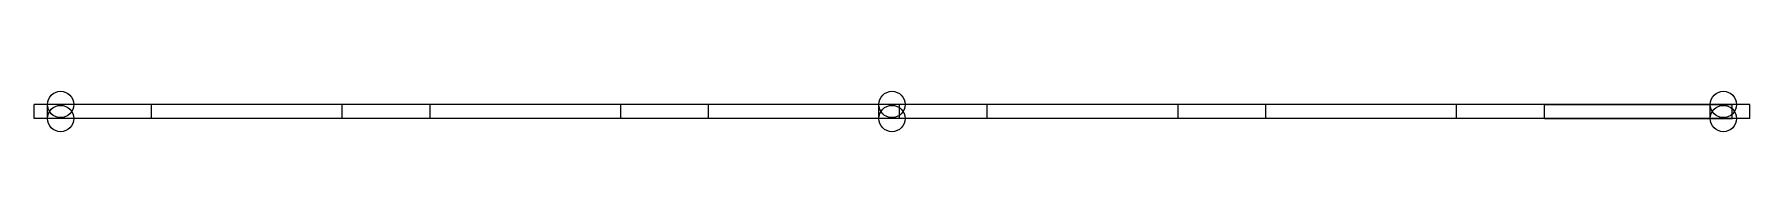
# Model space of a CAD drawing. Header units: millimetres. Extents: x -98 to 98, y 158 to 163.
import ezdxf

# ---------------------------------------------------------------- set-up
doc = ezdxf.new("R2010")
doc.units = ezdxf.units.MM
doc.layers.add('Body003', color=7, linetype='CONTINUOUS')

msp = doc.modelspace()

# ---------------------------------------------------------------- linework, layer by layer
at = {"layer": 'Body003'}
for p, q in [((-97.75, 159.59, -57.13), (-97.75, 161.19, -57.13)), ((97.75, 161.19, -57.13), (-97.75, 161.19, -57.13)), ((-97.75, 159.59, -57.13), (-97.75, 161.19, -57.13)), ((-97.75, 159.59, 57.13), (-97.75, 161.19, 57.13)), ((-97.75, 161.19, -57.13), (-97.75, 161.19, 57.13)), ((-97.75, 159.59, 57.13), (-97.75, 161.19, 57.13)), ((97.75, 161.19, 57.13), (-97.75, 161.19, 57.13)), ((97.75, 161.19, -57.13), (-97.75, 161.19, -57.13)), ((-97.75, 161.19, -57.13), (-97.75, 161.19, 57.13)), ((97.75, 161.19, 57.13), (-97.75, 161.19, 57.13)), ((-96.25, 159.59, 54.13), (-96.25, 161.19, 54.13)), ((-96.25, 159.59, 54.13), (-96.25, 161.19, 54.13)), ((-96.25, 159.59, -54.13), (-96.25, 161.19, -54.13)), ((-96.25, 159.59, -54.13), (-96.25, 161.19, -54.13)), ((-84.4, 159.59, 16.13), (-84.4, 161.19, 16.13)), ((-84.4, 159.59, -51.13), (-84.4, 161.19, -51.13)), ((-84.4, 161.19, 16.13), (-84.4, 161.19, -51.13)), ((-84.4, 159.59, -51.13), (-84.4, 161.19, -51.13)), ((-62.65, 161.19, -51.13), (-84.4, 161.19, -51.13)), ((-84.4, 159.59, 16.13), (-84.4, 161.19, 16.13)), ((-62.65, 161.19, 16.13), (-84.4, 161.19, 16.13)), ((-84.4, 161.19, 16.13), (-84.4, 161.19, -51.13)), ((-62.65, 161.19, -51.13), (-84.4, 161.19, -51.13)), ((-62.65, 161.19, 16.13), (-84.4, 161.19, 16.13)), ((-62.65, 159.59, -51.13), (-62.65, 161.19, -51.13)), ((-62.65, 159.59, -51.13), (-62.65, 161.19, -51.13)), ((-62.65, 159.59, 16.13), (-62.65, 161.19, 16.13)), ((-62.65, 161.19, -51.13), (-62.65, 161.19, 16.13)), ((-62.65, 159.59, 16.13), (-62.65, 161.19, 16.13)), ((-62.65, 161.19, -51.13), (-62.65, 161.19, 16.13)), ((-52.65, 159.59, 16.13), (-52.65, 161.19, 16.13)), ((-52.65, 159.59, -51.13), (-52.65, 161.19, -51.13)), ((-52.65, 161.19, 16.13), (-52.65, 161.19, -51.13)), ((-52.65, 159.59, -51.13), (-52.65, 161.19, -51.13)), ((-30.9, 161.19, -51.13), (-52.65, 161.19, -51.13)), ((-52.65, 159.59, 16.13), (-52.65, 161.19, 16.13)), ((-30.9, 161.19, 16.13), (-52.65, 161.19, 16.13)), ((-52.65, 161.19, 16.13), (-52.65, 161.19, -51.13)), ((-30.9, 161.19, -51.13), (-52.65, 161.19, -51.13)), ((-30.9, 161.19, 16.13), (-52.65, 161.19, 16.13)), ((-30.9, 159.59, -51.13), (-30.9, 161.19, -51.13)), ((-30.9, 159.59, -51.13), (-30.9, 161.19, -51.13)), ((-30.9, 159.59, 16.13), (-30.9, 161.19, 16.13)), ((-30.9, 161.19, -51.13), (-30.9, 161.19, 16.13)), ((-30.9, 159.59, 16.13), (-30.9, 161.19, 16.13)), ((-30.9, 161.19, -51.13), (-30.9, 161.19, 16.13)), ((-20.9, 159.59, 16.13), (-20.9, 161.19, 16.13)), ((-20.9, 159.59, -51.13), (-20.9, 161.19, -51.13)), ((-20.9, 161.19, 16.13), (-20.9, 161.19, -51.13)), ((-20.9, 159.59, -51.13), (-20.9, 161.19, -51.13)), ((0.85, 161.19, -51.13), (-20.9, 161.19, -51.13)), ((-20.9, 159.59, 16.13), (-20.9, 161.19, 16.13)), ((0.85, 161.19, 16.13), (-20.9, 161.19, 16.13)), ((-20.9, 161.19, 16.13), (-20.9, 161.19, -51.13)), ((0.85, 161.19, -51.13), (-20.9, 161.19, -51.13)), ((0.85, 161.19, 16.13), (-20.9, 161.19, 16.13)), ((-1.5, 159.59, 54.13), (-1.5, 161.19, 54.13)), ((-1.5, 159.59, 54.13), (-1.5, 161.19, 54.13)), ((-1.5, 159.59, -54.13), (-1.5, 161.19, -54.13)), ((-1.5, 159.59, -54.13), (-1.5, 161.19, -54.13)), ((0.85, 159.59, -51.13), (0.85, 161.19, -51.13)), ((0.85, 159.59, -51.13), (0.85, 161.19, -51.13)), ((0.85, 159.59, 16.13), (0.85, 161.19, 16.13)), ((0.85, 161.19, -51.13), (0.85, 161.19, 16.13)), ((0.85, 159.59, 16.13), (0.85, 161.19, 16.13)), ((0.85, 161.19, -51.13), (0.85, 161.19, 16.13)), ((10.85, 159.59, 16.13), (10.85, 161.19, 16.13)), ((10.85, 159.59, -51.13), (10.85, 161.19, -51.13)), ((10.85, 161.19, 16.13), (10.85, 161.19, -51.13)), ((10.85, 159.59, -51.13), (10.85, 161.19, -51.13)), ((32.6, 161.19, -51.13), (10.85, 161.19, -51.13)), ((10.85, 159.59, 16.13), (10.85, 161.19, 16.13)), ((32.6, 161.19, 16.13), (10.85, 161.19, 16.13)), ((10.85, 161.19, 16.13), (10.85, 161.19, -51.13)), ((32.6, 161.19, -51.13), (10.85, 161.19, -51.13)), ((32.6, 161.19, 16.13), (10.85, 161.19, 16.13)), ((32.6, 159.59, -51.13), (32.6, 161.19, -51.13)), ((32.6, 159.59, -51.13), (32.6, 161.19, -51.13)), ((32.6, 159.59, 16.13), (32.6, 161.19, 16.13)), ((32.6, 161.19, -51.13), (32.6, 161.19, 16.13)), ((32.6, 159.59, 16.13), (32.6, 161.19, 16.13)), ((32.6, 161.19, -51.13), (32.6, 161.19, 16.13)), ((42.6, 159.59, 16.13), (42.6, 161.19, 16.13)), ((64.35, 161.19, 16.13), (42.6, 161.19, 16.13)), ((42.6, 159.59, 16.13), (42.6, 161.19, 16.13)), ((42.6, 159.59, -51.13), (42.6, 161.19, -51.13)), ((42.6, 161.19, 16.13), (42.6, 161.19, -51.13)), ((42.6, 159.59, -51.13), (42.6, 161.19, -51.13)), ((64.35, 161.19, -51.13), (42.6, 161.19, -51.13)), ((64.35, 161.19, 16.13), (42.6, 161.19, 16.13)), ((42.6, 161.19, 16.13), (42.6, 161.19, -51.13)), ((64.35, 161.19, -51.13), (42.6, 161.19, -51.13)), ((64.35, 159.59, -51.13), (64.35, 161.19, -51.13)), ((64.35, 159.59, 16.13), (64.35, 161.19, 16.13)), ((64.35, 161.19, -51.13), (64.35, 161.19, 16.13)), ((64.35, 159.59, 16.13), (64.35, 161.19, 16.13)), ((64.35, 159.59, -51.13), (64.35, 161.19, -51.13)), ((64.35, 161.19, -51.13), (64.35, 161.19, 16.13)), ((74.35, 159.59, -51.13), (74.35, 161.19, -51.13)), ((74.35, 159.59, 16.13), (74.35, 161.19, 16.13)), ((74.35, 161.19, -51.13), (74.35, 161.19, 16.13)), ((74.35, 159.59, 16.13), (74.35, 161.19, 16.13)), ((74.35, 161.19, 16.13), (95.75, 161.19, 16.13)), ((74.35, 159.59, -51.13), (74.35, 161.19, -51.13)), ((95.75, 161.19, -51.13), (74.35, 161.19, -51.13)), ((74.35, 161.19, -51.13), (74.35, 161.19, 16.13)), ((74.35, 161.19, 16.13), (95.75, 161.19, 16.13)), ((95.75, 161.19, -51.13), (74.35, 161.19, -51.13)), ((93.25, 159.59, 54.13), (93.25, 161.19, 54.13)), ((93.25, 159.59, 54.13), (93.25, 161.19, 54.13)), ((93.25, 159.59, -54.13), (93.25, 161.19, -54.13)), ((93.25, 159.59, -54.13), (93.25, 161.19, -54.13)), ((95.75, 159.59, 16.13), (95.75, 161.19, 16.13)), ((95.75, 159.59, 16.13), (95.75, 161.19, 16.13)), ((95.75, 159.59, -51.13), (95.75, 161.19, -51.13)), ((95.75, 161.19, 16.13), (95.75, 161.19, -51.13)), ((95.75, 159.59, -51.13), (95.75, 161.19, -51.13)), ((95.75, 161.19, 16.13), (95.75, 161.19, -51.13)), ((97.75, 159.59, 57.13), (97.75, 161.19, 57.13)), ((97.75, 159.59, -57.13), (97.75, 161.19, -57.13)), ((97.75, 161.19, 57.13), (97.75, 161.19, -57.13)), ((97.75, 159.59, -57.13), (97.75, 161.19, -57.13)), ((97.75, 159.59, 57.13), (97.75, 161.19, 57.13)), ((97.75, 161.19, 57.13), (97.75, 161.19, -57.13)), ((97.75, 159.59, -57.13), (-97.75, 159.59, -57.13)), ((-97.75, 159.59, -57.13), (-97.75, 159.59, 57.13)), ((97.75, 159.59, 57.13), (-97.75, 159.59, 57.13)), ((97.75, 159.59, -57.13), (-97.75, 159.59, -57.13)), ((-97.75, 159.59, -57.13), (-97.75, 159.59, 57.13)), ((97.75, 159.59, 57.13), (-97.75, 159.59, 57.13)), ((-84.4, 159.59, 16.13), (-84.4, 159.59, -51.13)), ((-62.65, 159.59, -51.13), (-84.4, 159.59, -51.13)), ((-62.65, 159.59, 16.13), (-84.4, 159.59, 16.13)), ((-84.4, 159.59, 16.13), (-84.4, 159.59, -51.13)), ((-62.65, 159.59, -51.13), (-84.4, 159.59, -51.13)), ((-62.65, 159.59, 16.13), (-84.4, 159.59, 16.13)), ((-62.65, 159.59, -51.13), (-62.65, 159.59, 16.13)), ((-62.65, 159.59, -51.13), (-62.65, 159.59, 16.13)), ((-52.65, 159.59, 16.13), (-52.65, 159.59, -51.13)), ((-30.9, 159.59, -51.13), (-52.65, 159.59, -51.13)), ((-30.9, 159.59, 16.13), (-52.65, 159.59, 16.13)), ((-52.65, 159.59, 16.13), (-52.65, 159.59, -51.13)), ((-30.9, 159.59, -51.13), (-52.65, 159.59, -51.13)), ((-30.9, 159.59, 16.13), (-52.65, 159.59, 16.13)), ((-30.9, 159.59, -51.13), (-30.9, 159.59, 16.13)), ((-30.9, 159.59, -51.13), (-30.9, 159.59, 16.13)), ((-20.9, 159.59, 16.13), (-20.9, 159.59, -51.13)), ((0.85, 159.59, -51.13), (-20.9, 159.59, -51.13)), ((0.85, 159.59, 16.13), (-20.9, 159.59, 16.13)), ((-20.9, 159.59, 16.13), (-20.9, 159.59, -51.13)), ((0.85, 159.59, -51.13), (-20.9, 159.59, -51.13)), ((0.85, 159.59, 16.13), (-20.9, 159.59, 16.13)), ((0.85, 159.59, -51.13), (0.85, 159.59, 16.13)), ((0.85, 159.59, -51.13), (0.85, 159.59, 16.13)), ((10.85, 159.59, 16.13), (10.85, 159.59, -51.13)), ((32.6, 159.59, -51.13), (10.85, 159.59, -51.13)), ((32.6, 159.59, 16.13), (10.85, 159.59, 16.13)), ((10.85, 159.59, 16.13), (10.85, 159.59, -51.13)), ((32.6, 159.59, -51.13), (10.85, 159.59, -51.13)), ((32.6, 159.59, 16.13), (10.85, 159.59, 16.13)), ((32.6, 159.59, -51.13), (32.6, 159.59, 16.13)), ((32.6, 159.59, -51.13), (32.6, 159.59, 16.13)), ((64.35, 159.59, 16.13), (42.6, 159.59, 16.13)), ((42.6, 159.59, 16.13), (42.6, 159.59, -51.13)), ((64.35, 159.59, -51.13), (42.6, 159.59, -51.13)), ((64.35, 159.59, 16.13), (42.6, 159.59, 16.13)), ((42.6, 159.59, 16.13), (42.6, 159.59, -51.13)), ((64.35, 159.59, -51.13), (42.6, 159.59, -51.13)), ((64.35, 159.59, -51.13), (64.35, 159.59, 16.13)), ((64.35, 159.59, -51.13), (64.35, 159.59, 16.13)), ((74.35, 159.59, -51.13), (74.35, 159.59, 16.13)), ((74.35, 159.59, 16.13), (95.75, 159.59, 16.13)), ((95.75, 159.59, -51.13), (74.35, 159.59, -51.13)), ((74.35, 159.59, -51.13), (74.35, 159.59, 16.13)), ((74.35, 159.59, 16.13), (95.75, 159.59, 16.13)), ((95.75, 159.59, -51.13), (74.35, 159.59, -51.13)), ((95.75, 159.59, 16.13), (95.75, 159.59, -51.13)), ((95.75, 159.59, 16.13), (95.75, 159.59, -51.13)), ((97.75, 159.59, 57.13), (97.75, 159.59, -57.13)), ((97.75, 159.59, 57.13), (97.75, 159.59, -57.13))]:
    msp.add_line(p, q, dxfattribs=at)
for centre in [(-94.75, 161.19, 54.13), (-94.75, 161.19, -54.13), (-94.75, 161.19, 54.13), (-94.75, 161.19, -54.13), (0, 161.19, 54.13), (0, 161.19, -54.13), (0, 161.19, 54.13), (0, 161.19, -54.13), (94.75, 161.19, 54.13), (94.75, 161.19, -54.13), (94.75, 161.19, 54.13), (94.75, 161.19, -54.13), (-94.75, 159.59, 54.13), (-94.75, 159.59, -54.13), (-94.75, 159.59, 54.13), (-94.75, 159.59, -54.13), (0, 159.59, 54.13), (0, 159.59, -54.13), (0, 159.59, 54.13), (0, 159.59, -54.13), (94.75, 159.59, 54.13), (94.75, 159.59, -54.13), (94.75, 159.59, 54.13), (94.75, 159.59, -54.13)]:
    msp.add_circle(centre, 1.5, dxfattribs=at)

doc.saveas('drawing.dxf')
